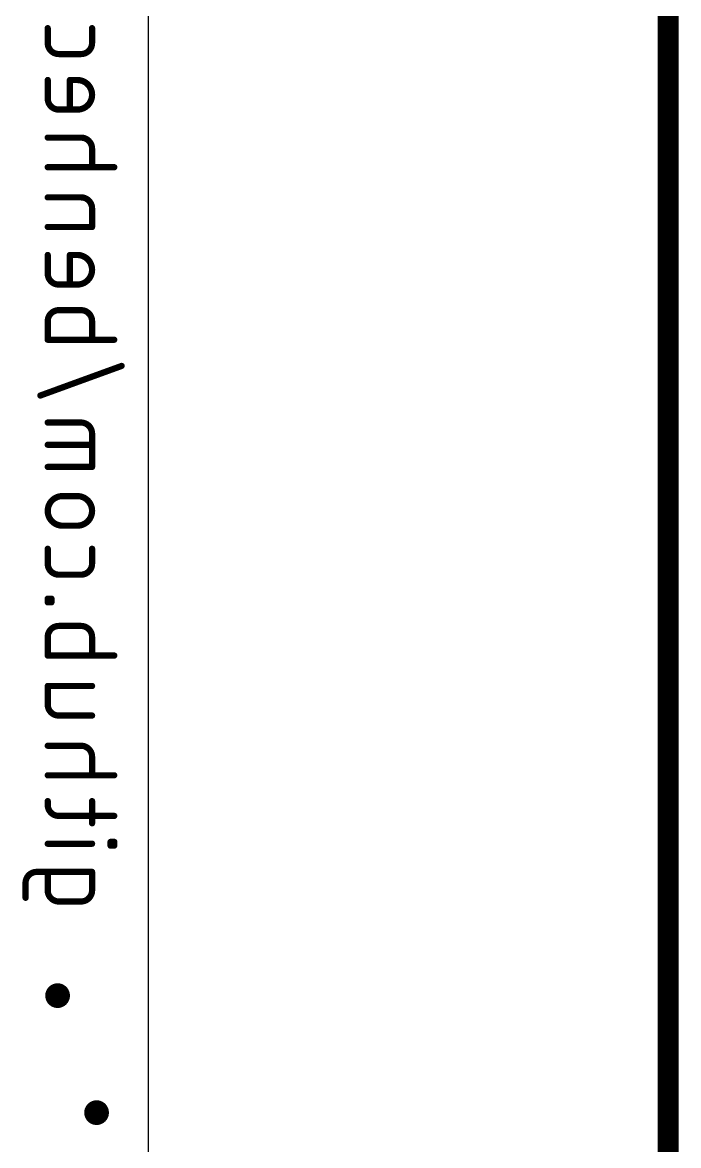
# Model space of a CAD drawing. Extents: x -1.81 to 1.71, y -2.71 to 1.61.
# Drawn here: x 1.079 to 1.71, y -1.257 to -0.177 of the extents above; entities that cross this region are included whole.
import ezdxf

# ---------------------------------------------------------------- set-up
doc = ezdxf.new("R2010")
doc.units = 0
for name, color, linetype in [('16', 175, 'CONTINUOUS'), ('18', 82, 'CONTINUOUS'), ('20', 30, 'CONTINUOUS'), ('22', 253, 'CONTINUOUS')]:
    doc.layers.add(name, color=color, linetype=linetype)

# ---------------------------------------------------------------- blocks, each defined once
blk = doc.blocks.new('ROUNDV')
at = {"const_width": 0.5}
blk.add_lwpolyline([(0, -0.25, 1), (0, 0.25, 1), (0, -0.25)], format="xyb", dxfattribs=at)

msp = doc.modelspace()

# ---------------------------------------------------------------- linework, layer by layer
at = {"layer": '16', "const_width": 0.02}
msp.add_lwpolyline([(1.7, 1.4), (1.7, -2.5)], dxfattribs=at)
at = {"layer": '20'}
msp.add_line((1.2, -1.275), (1.2, -0.05), dxfattribs=at)
at = {"layer": '22', "const_width": 0.006}
for points in [[(1.103, -0.182371), (1.103, -0.196594)], [(1.145667, -0.196594), (1.145667, -0.182371)], [(1.113667, -0.20726), (1.135, -0.20726)], [(1.103, -0.23222), (1.103, -0.249998)], [(1.131444, -0.23222), (1.124333, -0.23222)], [(1.124333, -0.23222), (1.124333, -0.260664)], [(1.113667, -0.260664), (1.131444, -0.260664)], [(1.135, -0.287606), (1.103, -0.287606)], [(1.145667, -0.31605), (1.145667, -0.298273)], [(1.103, -0.31605), (1.167, -0.31605)], [(1.135, -0.345044), (1.103, -0.345044)], [(1.145667, -0.373488), (1.145667, -0.35571)], [(1.103, -0.373488), (1.145667, -0.373488)], [(1.103, -0.40043), (1.103, -0.418208)], [(1.131444, -0.40043), (1.124333, -0.40043)], [(1.124333, -0.40043), (1.124333, -0.428874)], [(1.113667, -0.428874), (1.131444, -0.428874)], [(1.113667, -0.453476), (1.135, -0.453476)], [(1.103, -0.481921), (1.103, -0.464143)], [(1.145667, -0.464143), (1.145667, -0.481921)], [(1.167, -0.481921), (1.103, -0.481921)], [(1.095889, -0.535544), (1.174111, -0.507099)], [(1.135, -0.561529), (1.103, -0.561529)], [(1.145667, -0.604195), (1.145667, -0.572195)], [(1.103, -0.582862), (1.145667, -0.582862)], [(1.103, -0.604195), (1.145667, -0.604195)], [(1.131444, -0.632231), (1.117222, -0.632231)], [(1.117222, -0.660676), (1.131444, -0.660676)], [(1.103, -0.682899), (1.103, -0.697121)], [(1.145667, -0.697121), (1.145667, -0.682899)], [(1.113667, -0.707787), (1.135, -0.707787)], [(1.106555, -0.730832), (1.103, -0.730832)], [(1.103, -0.730832), (1.103, -0.734388)], [(1.103, -0.734388), (1.106555, -0.734388)], [(1.106555, -0.734388), (1.106555, -0.730832)], [(1.113667, -0.757075), (1.135, -0.757075)], [(1.103, -0.785519), (1.103, -0.767741)], [(1.145667, -0.767741), (1.145667, -0.785519)], [(1.167, -0.785519), (1.103, -0.785519)], [(1.103, -0.832578), (1.103, -0.814801)], [(1.103, -0.814801), (1.145667, -0.814801)], [(1.145667, -0.843245), (1.113667, -0.843245)], [(1.135, -0.872238), (1.103, -0.872238)], [(1.145667, -0.900683), (1.145667, -0.882905)], [(1.103, -0.900683), (1.167, -0.900683)], [(1.103, -0.929039), (1.103, -0.925483)], [(1.145667, -0.946817), (1.145667, -0.925483)], [(1.167, -0.939706), (1.113667, -0.939706)], [(1.103, -0.966463), (1.145667, -0.966463)], [(1.167, -0.964685), (1.163444, -0.964685)], [(1.163444, -0.964685), (1.163444, -0.96824)], [(1.163444, -0.96824), (1.167, -0.96824)], [(1.167, -0.96824), (1.167, -0.964685)], [(1.145667, -0.993556), (1.092333, -0.993556)], [(1.103, -0.993556), (1.103, -1.011333)], [(1.145667, -1.011333), (1.145667, -0.993556)], [(1.081667, -1.004222), (1.081667, -1.018445)], [(1.113667, -1.022), (1.135, -1.022)]]:
    msp.add_lwpolyline(points, dxfattribs=at)
at = {"layer": '22'}
for points, const_width in [([(1.1045, -0.182371, 1), (1.1015, -0.182371)], 0.003), ([(1.147167, -0.182371, 1), (1.144167, -0.182371)], 0.003), ([(1.103, -0.196594, 0.414214), (1.113667, -0.20726)], 0.006), ([(1.1045, -0.196594, 1), (1.1015, -0.196594)], 0.003), ([(1.135, -0.20726, 0.414214), (1.145667, -0.196594)], 0.006), ([(1.147167, -0.196594, 1), (1.144167, -0.196594)], 0.003), ([(1.1015, -0.196594, 1), (1.1045, -0.196594)], 0.003), ([(1.113667, -0.20576, 1), (1.113667, -0.20876)], 0.003), ([(1.113667, -0.20876, 1), (1.113667, -0.20576)], 0.003), ([(1.135, -0.20576, 1), (1.135, -0.20876)], 0.003), ([(1.135, -0.20876, 1), (1.135, -0.20576)], 0.003), ([(1.144167, -0.196594, 1), (1.147167, -0.196594)], 0.003), ([(1.1045, -0.23222, 1), (1.1015, -0.23222)], 0.003), ([(1.124333, -0.23072, 1), (1.124333, -0.23372)], 0.003), ([(1.125833, -0.23222, 1), (1.122833, -0.23222)], 0.003), ([(1.131444, -0.260664, 1), (1.131444, -0.23222)], 0.006), ([(1.131444, -0.23072, 1), (1.131444, -0.23372)], 0.003), ([(1.131444, -0.23372, 1), (1.131444, -0.23072)], 0.003), ([(1.103, -0.249998, 0.414214), (1.113667, -0.260664)], 0.006), ([(1.1045, -0.249998, 1), (1.1015, -0.249998)], 0.003), ([(1.1015, -0.249998, 1), (1.1045, -0.249998)], 0.003), ([(1.113667, -0.259164, 1), (1.113667, -0.262164)], 0.003), ([(1.113667, -0.262164, 1), (1.113667, -0.259164)], 0.003), ([(1.131444, -0.259164, 1), (1.131444, -0.262164)], 0.003), ([(1.131444, -0.262164, 1), (1.131444, -0.259164)], 0.003), ([(1.122833, -0.260664, 1), (1.125833, -0.260664)], 0.003), ([(1.103, -0.286106, 1), (1.103, -0.289106)], 0.003), ([(1.145667, -0.298273, 0.414207), (1.135, -0.287606)], 0.006), ([(1.135, -0.286106, 1), (1.135, -0.289106)], 0.003), ([(1.135, -0.289106, 1), (1.135, -0.286106)], 0.003), ([(1.147167, -0.298273, 1), (1.144167, -0.298273)], 0.003), ([(1.144167, -0.298273, 1), (1.147167, -0.298273)], 0.003), ([(1.103, -0.31455, 1), (1.103, -0.31755)], 0.003), ([(1.167, -0.31755, 1), (1.167, -0.31455)], 0.003), ([(1.144167, -0.31605, 1), (1.147167, -0.31605)], 0.003), ([(1.103, -0.343544, 1), (1.103, -0.346544)], 0.003), ([(1.145667, -0.35571, 0.414207), (1.135, -0.345043)], 0.006), ([(1.135, -0.343543, 1), (1.135, -0.346543)], 0.003), ([(1.135, -0.346544, 1), (1.135, -0.343544)], 0.003), ([(1.147167, -0.35571, 1), (1.144167, -0.35571)], 0.003), ([(1.144167, -0.35571, 1), (1.147167, -0.35571)], 0.003), ([(1.103, -0.371988, 1), (1.103, -0.374988)], 0.003), ([(1.144167, -0.373488, 1), (1.147167, -0.373488)], 0.003), ([(1.145667, -0.374988, 1), (1.145667, -0.371988)], 0.003), ([(1.1045, -0.40043, 1), (1.1015, -0.40043)], 0.003), ([(1.124333, -0.39893, 1), (1.124333, -0.40193)], 0.003), ([(1.125833, -0.40043, 1), (1.122833, -0.40043)], 0.003), ([(1.131444, -0.428874, 1), (1.131444, -0.40043)], 0.006), ([(1.131444, -0.39893, 1), (1.131444, -0.40193)], 0.003), ([(1.131444, -0.40193, 1), (1.131444, -0.39893)], 0.003), ([(1.103, -0.418208, 0.414214), (1.113667, -0.428874)], 0.006), ([(1.1045, -0.418208, 1), (1.1015, -0.418208)], 0.003), ([(1.1015, -0.418208, 1), (1.1045, -0.418208)], 0.003), ([(1.113667, -0.427374, 1), (1.113667, -0.430374)], 0.003), ([(1.113667, -0.430374, 1), (1.113667, -0.427374)], 0.003), ([(1.122833, -0.428874, 1), (1.125833, -0.428874)], 0.003), ([(1.131444, -0.427374, 1), (1.131444, -0.430374)], 0.003), ([(1.131444, -0.430374, 1), (1.131444, -0.427374)], 0.003), ([(1.113667, -0.453476, 0.414207), (1.103, -0.464143)], 0.006), ([(1.113667, -0.451976, 1), (1.113667, -0.454976)], 0.003), ([(1.113667, -0.454976, 1), (1.113667, -0.451976)], 0.003), ([(1.145667, -0.464143, 0.414217), (1.135, -0.453476)], 0.006), ([(1.135, -0.451976, 1), (1.135, -0.454976)], 0.003), ([(1.135, -0.454976, 1), (1.135, -0.451976)], 0.003), ([(1.1045, -0.464143, 1), (1.1015, -0.464143)], 0.003), ([(1.1015, -0.464143, 1), (1.1045, -0.464143)], 0.003), ([(1.147167, -0.464143, 1), (1.144167, -0.464143)], 0.003), ([(1.144167, -0.464143, 1), (1.147167, -0.464143)], 0.003), ([(1.103, -0.480421, 1), (1.103, -0.483421)], 0.003), ([(1.1015, -0.481921, 1), (1.1045, -0.481921)], 0.003), ([(1.144167, -0.481921, 1), (1.147167, -0.481921)], 0.003), ([(1.167, -0.483421, 1), (1.167, -0.480421)], 0.003), ([(1.174624, -0.508509, 1), (1.173598, -0.50569)], 0.003), ([(1.095376, -0.534134, 1), (1.096402, -0.536953)], 0.003), ([(1.103, -0.560029, 1), (1.103, -0.563029)], 0.003), ([(1.145667, -0.572195, 0.414214), (1.135, -0.561529)], 0.006), ([(1.135, -0.560029, 1), (1.135, -0.563029)], 0.003), ([(1.135, -0.563029, 1), (1.135, -0.560029)], 0.003), ([(1.147167, -0.572195, 1), (1.144167, -0.572195)], 0.003), ([(1.144167, -0.572195, 1), (1.147167, -0.572195)], 0.003), ([(1.103, -0.581362, 1), (1.103, -0.584362)], 0.003), ([(1.145667, -0.584362, 1), (1.145667, -0.581362)], 0.003), ([(1.103, -0.602695, 1), (1.103, -0.605695)], 0.003), ([(1.144167, -0.604195, 1), (1.147167, -0.604195)], 0.003), ([(1.145667, -0.605695, 1), (1.145667, -0.602695)], 0.003), ([(1.117222, -0.632231, 1), (1.117222, -0.660676)], 0.006), ([(1.117222, -0.630731, 1), (1.117222, -0.633731)], 0.003), ([(1.117222, -0.633731, 1), (1.117222, -0.630731)], 0.003), ([(1.131444, -0.660676, 1), (1.131444, -0.632231)], 0.006), ([(1.131444, -0.630731, 1), (1.131444, -0.633731)], 0.003), ([(1.131444, -0.633731, 1), (1.131444, -0.630731)], 0.003), ([(1.117222, -0.659176, 1), (1.117222, -0.662176)], 0.003), ([(1.117222, -0.662176, 1), (1.117222, -0.659176)], 0.003), ([(1.131444, -0.659176, 1), (1.131444, -0.662176)], 0.003), ([(1.131444, -0.662176, 1), (1.131444, -0.659176)], 0.003), ([(1.1045, -0.682899, 1), (1.1015, -0.682899)], 0.003), ([(1.147167, -0.682899, 1), (1.144167, -0.682899)], 0.003), ([(1.103, -0.697121, 0.414214), (1.113667, -0.707787)], 0.006), ([(1.1045, -0.697121, 1), (1.1015, -0.697121)], 0.003), ([(1.1015, -0.697121, 1), (1.1045, -0.697121)], 0.003), ([(1.135, -0.707787, 0.414214), (1.145667, -0.697121)], 0.006), ([(1.147167, -0.697121, 1), (1.144167, -0.697121)], 0.003), ([(1.144167, -0.697121, 1), (1.147167, -0.697121)], 0.003), ([(1.113667, -0.706287, 1), (1.113667, -0.709287)], 0.003), ([(1.113667, -0.709287, 1), (1.113667, -0.706287)], 0.003), ([(1.135, -0.706287, 1), (1.135, -0.709287)], 0.003), ([(1.135, -0.709287, 1), (1.135, -0.706287)], 0.003), ([(1.103, -0.729332, 1), (1.103, -0.732332)], 0.003), ([(1.1045, -0.730832, 1), (1.1015, -0.730832)], 0.003), ([(1.103, -0.732888, 1), (1.103, -0.735888)], 0.003), ([(1.1015, -0.734388, 1), (1.1045, -0.734388)], 0.003), ([(1.108055, -0.730832, 1), (1.105055, -0.730832)], 0.003), ([(1.105055, -0.734388, 1), (1.108055, -0.734388)], 0.003), ([(1.106555, -0.732332, 1), (1.106555, -0.729332)], 0.003), ([(1.106555, -0.735888, 1), (1.106555, -0.732888)], 0.003), ([(1.113667, -0.757075, 0.414207), (1.103, -0.767741)], 0.006), ([(1.113667, -0.755575, 1), (1.113667, -0.758575)], 0.003), ([(1.113667, -0.758575, 1), (1.113667, -0.755575)], 0.003), ([(1.145667, -0.767741, 0.414217), (1.135, -0.757075)], 0.006), ([(1.135, -0.755575, 1), (1.135, -0.758575)], 0.003), ([(1.135, -0.758575, 1), (1.135, -0.755575)], 0.003), ([(1.1045, -0.767741, 1), (1.1015, -0.767741)], 0.003), ([(1.1015, -0.767741, 1), (1.1045, -0.767741)], 0.003), ([(1.147167, -0.767741, 1), (1.144167, -0.767741)], 0.003), ([(1.144167, -0.767741, 1), (1.147167, -0.767741)], 0.003), ([(1.103, -0.784019, 1), (1.103, -0.787019)], 0.003), ([(1.1015, -0.785519, 1), (1.1045, -0.785519)], 0.003), ([(1.144167, -0.785519, 1), (1.147167, -0.785519)], 0.003), ([(1.167, -0.787019, 1), (1.167, -0.784019)], 0.003), ([(1.1045, -0.814801, 1), (1.1015, -0.814801)], 0.003), ([(1.103, -0.813301, 1), (1.103, -0.816301)], 0.003), ([(1.145667, -0.816301, 1), (1.145667, -0.813301)], 0.003), ([(1.103, -0.832578, 0.414214), (1.113667, -0.843245)], 0.006), ([(1.1045, -0.832578, 1), (1.1015, -0.832578)], 0.003), ([(1.1015, -0.832578, 1), (1.1045, -0.832578)], 0.003), ([(1.113667, -0.841745, 1), (1.113667, -0.844745)], 0.003), ([(1.113667, -0.844745, 1), (1.113667, -0.841745)], 0.003), ([(1.145667, -0.844745, 1), (1.145667, -0.841745)], 0.003), ([(1.103, -0.870738, 1), (1.103, -0.873738)], 0.003), ([(1.145667, -0.882905, 0.414207), (1.135, -0.872238)], 0.006), ([(1.135, -0.870738, 1), (1.135, -0.873738)], 0.003), ([(1.135, -0.873738, 1), (1.135, -0.870738)], 0.003), ([(1.147167, -0.882905, 1), (1.144167, -0.882905)], 0.003), ([(1.144167, -0.882905, 1), (1.147167, -0.882905)], 0.003), ([(1.103, -0.899183, 1), (1.103, -0.902183)], 0.003), ([(1.144167, -0.900683, 1), (1.147167, -0.900683)], 0.003), ([(1.167, -0.902183, 1), (1.167, -0.899183)], 0.003), ([(1.1045, -0.925483, 1), (1.1015, -0.925483)], 0.003), ([(1.103, -0.929039, 0.414214), (1.113667, -0.939706)], 0.006), ([(1.1045, -0.929039, 1), (1.1015, -0.929039)], 0.003), ([(1.1015, -0.929039, 1), (1.1045, -0.929039)], 0.003), ([(1.147167, -0.925483, 1), (1.144167, -0.925483)], 0.003), ([(1.113667, -0.938206, 1), (1.113667, -0.941206)], 0.003), ([(1.113667, -0.941206, 1), (1.113667, -0.938206)], 0.003), ([(1.167, -0.941206, 1), (1.167, -0.938206)], 0.003), ([(1.144167, -0.946817, 1), (1.147167, -0.946817)], 0.003), ([(1.103, -0.964963, 1), (1.103, -0.967963)], 0.003), ([(1.145667, -0.967963, 1), (1.145667, -0.964963)], 0.003), ([(1.163444, -0.963185, 1), (1.163444, -0.966185)], 0.003), ([(1.164944, -0.964685, 1), (1.161944, -0.964685)], 0.003), ([(1.163444, -0.96674, 1), (1.163444, -0.96974)], 0.003), ([(1.161944, -0.96824, 1), (1.164944, -0.96824)], 0.003), ([(1.1685, -0.964685, 1), (1.1655, -0.964685)], 0.003), ([(1.1655, -0.96824, 1), (1.1685, -0.96824)], 0.003), ([(1.167, -0.966185, 1), (1.167, -0.963185)], 0.003), ([(1.167, -0.96974, 1), (1.167, -0.96674)], 0.003), ([(1.092333, -0.993556, 0.414214), (1.081667, -1.004222)], 0.006), ([(1.092333, -0.992056, 1), (1.092333, -0.995056)], 0.003), ([(1.092333, -0.995056, 1), (1.092333, -0.992056)], 0.003), ([(1.1045, -0.993556, 1), (1.1015, -0.993556)], 0.003), ([(1.147167, -0.993556, 1), (1.144167, -0.993556)], 0.003), ([(1.145667, -0.995056, 1), (1.145667, -0.992056)], 0.003), ([(1.083167, -1.004222, 1), (1.080167, -1.004222)], 0.003), ([(1.080167, -1.004222, 1), (1.083167, -1.004222)], 0.003), ([(1.103, -1.011333, 0.414214), (1.113667, -1.022)], 0.006), ([(1.1045, -1.011333, 1), (1.1015, -1.011333)], 0.003), ([(1.1015, -1.011333, 1), (1.1045, -1.011333)], 0.003), ([(1.135, -1.022, 0.414214), (1.145667, -1.011333)], 0.006), ([(1.147167, -1.011333, 1), (1.144167, -1.011333)], 0.003), ([(1.144167, -1.011333, 1), (1.147167, -1.011333)], 0.003), ([(1.080167, -1.018445, 1), (1.083167, -1.018445)], 0.003), ([(1.113667, -1.0205, 1), (1.113667, -1.0235)], 0.003), ([(1.113667, -1.0235, 1), (1.113667, -1.0205)], 0.003), ([(1.135, -1.0205, 1), (1.135, -1.0235)], 0.003), ([(1.135, -1.0235, 1), (1.135, -1.0205)], 0.003)]:
    msp.add_lwpolyline(points, format="xyb", dxfattribs=dict(at, const_width=const_width))

# ---------------------------------------------------------------- block references
at = {"layer": '18', "xscale": 0.02378, "yscale": 0.02378}
for p in [(1.1125, -1.1125), (1.15, -1.225)]:
    msp.add_blockref('ROUNDV', p, dxfattribs=at)

doc.saveas('drawing.dxf')
